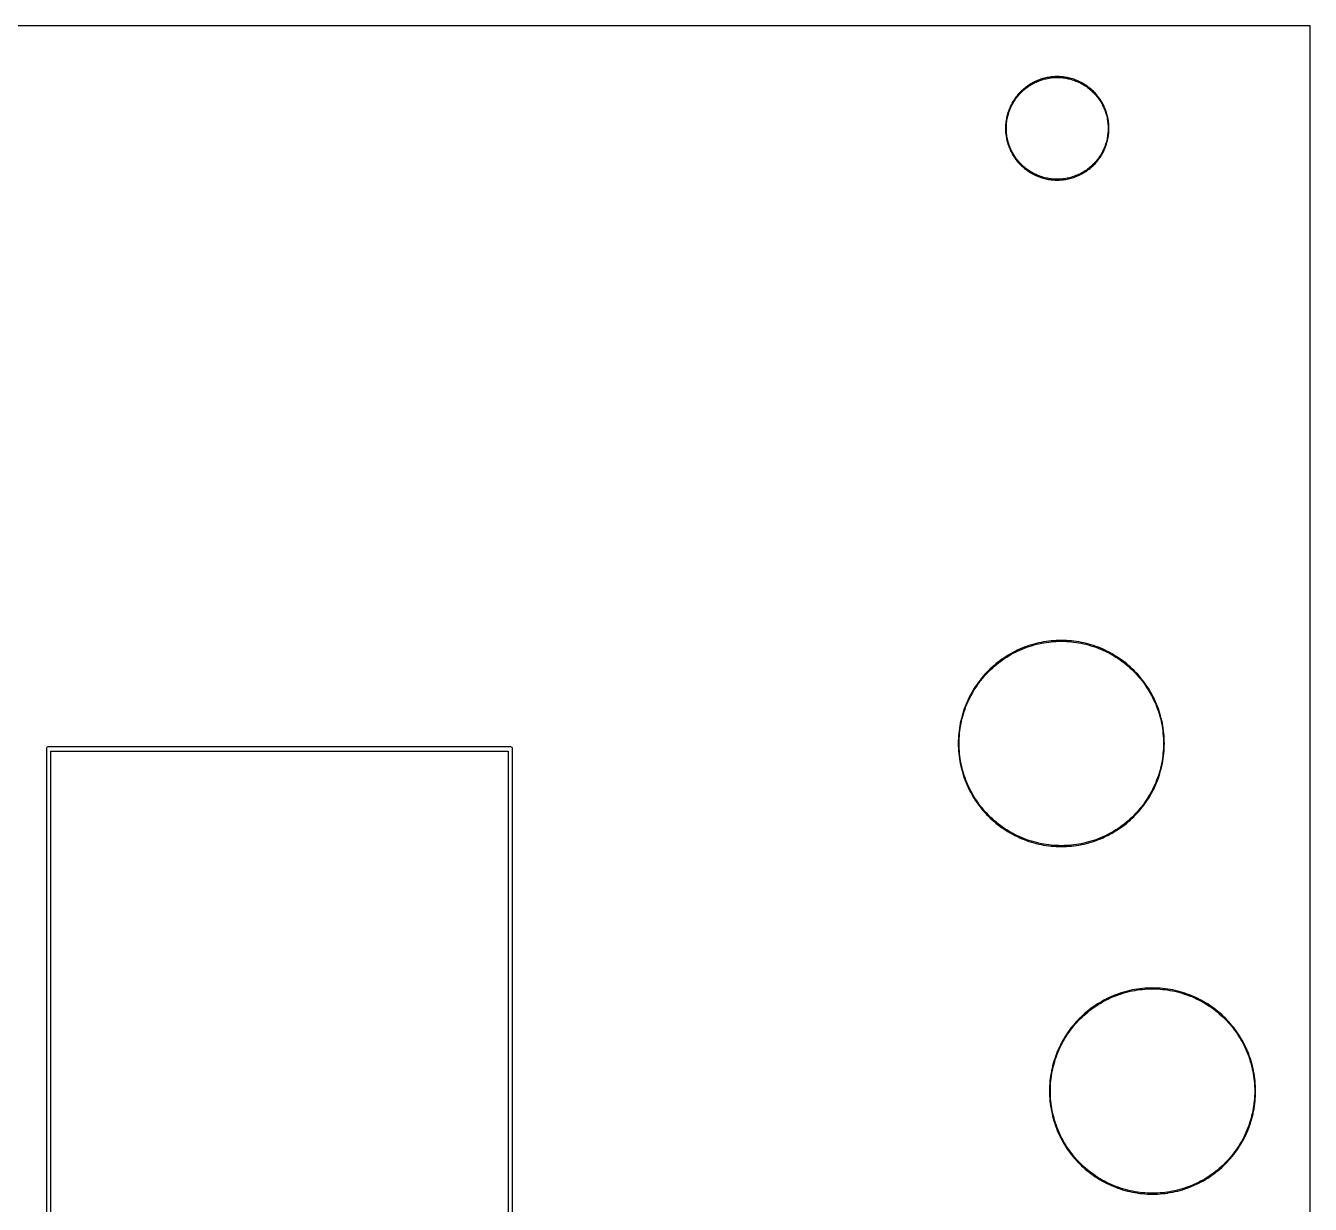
# Model space of a CAD drawing. Extents: x 2 to 62, y 0 to 129.
# Drawn here: x 24.65 to 62.21, y 94.37 to 128.82 of the extents above; entities that cross this region are included whole.
import ezdxf

# ---------------------------------------------------------------- set-up
doc = ezdxf.new("R2010")
doc.units = 0

msp = doc.modelspace()

# ---------------------------------------------------------------- linework, layer by layer
at = {"color": 5, "true_color": 0x0000ff}
msp.add_polyline3d([(62.20739, 0.3175, 0), (62.20739, 128.81762, 0), (1.5875, 128.81762, 0), (1.5875, 0.3175, 0), (62.20739, 0.3175, 0)], close=True, dxfattribs=at)
at = {"color": 34, "true_color": 0x008000}
for points in [[(1.5875, 0.3175, 0), (62.20739, 0.3175, 0), (62.20739, 128.81762, 0), (1.5875, 128.81762, 0), (1.5875, 0.3175, 0)], [(54.78805, 127.3302, 0), (54.74919, 127.32918, 0), (54.71033, 127.32715, 0), (54.67146, 127.3241, 0), (54.63286, 127.32004, 0), (54.59399, 127.31495, 0), (54.59007, 127.31433, 0), (54.55171, 127.30824, 0), (54.51336, 127.30113, 0), (54.47526, 127.29325, 0), (54.43741, 127.28411, 0), (54.39982, 127.2742, 0), (54.36248, 127.26328, 0), (54.3254, 127.25134, 0), (54.28857, 127.23839, 0), (54.25225, 127.22442, 0), (54.21618, 127.20969, 0), (54.18062, 127.19394, 0), (54.14531, 127.17743, 0), (54.11052, 127.1599, 0), (54.10698, 127.1581, 0), (54.07269, 127.13956, 0), (54.0389, 127.12025, 0), (54.00563, 127.09993, 0), (53.97286, 127.0791, 0), (53.94061, 127.05701, 0), (53.90886, 127.0344, 0), (53.87787, 127.01078, 0), (53.84764, 126.98639, 0), (53.81767, 126.96125, 0), (53.78871, 126.93559, 0), (53.76027, 126.90892, 0), (53.73258, 126.88149, 0), (53.72977, 126.87868, 0), (53.70285, 126.85049, 0), (53.67643, 126.82179, 0), (53.65103, 126.79232, 0), (53.62614, 126.76235, 0), (53.60226, 126.73162, 0), (53.57915, 126.70037, 0), (53.5568, 126.66837, 0), (53.53546, 126.63586, 0), (53.51463, 126.60284, 0), (53.49507, 126.56931, 0), (53.47602, 126.53527, 0), (53.45799, 126.50073, 0), (53.45619, 126.49719, 0), (53.43917, 126.46214, 0), (53.42291, 126.42658, 0), (53.40767, 126.39076, 0), (53.39345, 126.3547, 0), (53.37999, 126.31812, 0), (53.36754, 126.28104, 0), (53.35611, 126.24395, 0), (53.3457, 126.20636, 0), (53.3363, 126.16877, 0), (53.32766, 126.13067, 0), (53.32004, 126.09231, 0), (53.31369, 126.05396, 0), (53.31307, 126.05004, 0), (53.30748, 126.01168, 0), (53.30291, 125.97282, 0), (53.29935, 125.93421, 0), (53.29682, 125.89535, 0), (53.29529, 125.85623, 0), (53.29478, 125.81737, 0), (53.29529, 125.77851, 0), (53.29682, 125.73939, 0), (53.29935, 125.70053, 0), (53.30291, 125.66192, 0), (53.30748, 125.62306, 0), (53.31307, 125.58471, 0), (53.31369, 125.58078, 0), (53.32004, 125.54243, 0), (53.32766, 125.50407, 0), (53.3363, 125.46597, 0), (53.3457, 125.42838, 0), (53.35611, 125.39079, 0), (53.36754, 125.35371, 0), (53.37999, 125.31662, 0), (53.39345, 125.28005, 0), (53.40767, 125.24398, 0), (53.42291, 125.20816, 0), (53.43917, 125.1726, 0), (53.45619, 125.13755, 0), (53.45799, 125.13401, 0), (53.47602, 125.09947, 0), (53.49507, 125.06543, 0), (53.51463, 125.0319, 0), (53.53546, 124.99888, 0), (53.5568, 124.96637, 0), (53.57915, 124.93437, 0), (53.60226, 124.90313, 0), (53.62614, 124.87239, 0), (53.65103, 124.84242, 0), (53.67643, 124.81296, 0), (53.70285, 124.78425, 0), (53.72977, 124.75606, 0), (53.73258, 124.75325, 0), (53.76027, 124.72582, 0), (53.78871, 124.69915, 0), (53.81767, 124.67349, 0), (53.84764, 124.64835, 0), (53.87787, 124.62396, 0), (53.90886, 124.60034, 0), (53.94061, 124.57774, 0), (53.97286, 124.55564, 0), (54.00563, 124.53481, 0), (54.0389, 124.51449, 0), (54.07269, 124.49519, 0), (54.10698, 124.47664, 0), (54.11052, 124.47484, 0), (54.14531, 124.45731, 0), (54.18062, 124.4408, 0), (54.21618, 124.42506, 0), (54.25225, 124.41032, 0), (54.28857, 124.39635, 0), (54.3254, 124.3834, 0), (54.36248, 124.37146, 0), (54.39982, 124.36054, 0), (54.43741, 124.35063, 0), (54.47526, 124.34149, 0), (54.51336, 124.33362, 0), (54.55171, 124.3265, 0), (54.59007, 124.32041, 0), (54.59399, 124.31979, 0), (54.63286, 124.31471, 0), (54.67146, 124.31064, 0), (54.71033, 124.3076, 0), (54.74919, 124.30556, 0), (54.78805, 124.30455, 0), (54.82716, 124.30455, 0), (54.86603, 124.30556, 0), (54.90489, 124.3076, 0), (54.94375, 124.31064, 0), (54.98236, 124.31471, 0), (55.02122, 124.31979, 0), (55.02515, 124.32041, 0), (55.0635, 124.3265, 0), (55.10185, 124.33362, 0), (55.13995, 124.34149, 0), (55.1778, 124.35063, 0), (55.21539, 124.36054, 0), (55.25273, 124.37146, 0), (55.28981, 124.3834, 0), (55.32664, 124.39635, 0), (55.36297, 124.41032, 0), (55.39903, 124.42506, 0), (55.43459, 124.4408, 0), (55.4699, 124.45731, 0), (55.5047, 124.47484, 0), (55.50824, 124.47664, 0), (55.54253, 124.49519, 0), (55.57631, 124.51449, 0), (55.60958, 124.53481, 0), (55.64235, 124.55564, 0), (55.67461, 124.57774, 0), (55.70636, 124.60034, 0), (55.73735, 124.62396, 0), (55.76757, 124.64835, 0), (55.79754, 124.67349, 0), (55.8265, 124.69915, 0), (55.85495, 124.72582, 0), (55.88263, 124.75325, 0), (55.88544, 124.75606, 0), (55.91237, 124.78425, 0), (55.93878, 124.81296, 0), (55.96418, 124.84242, 0), (55.98908, 124.87239, 0), (56.01295, 124.90313, 0), (56.03607, 124.93437, 0), (56.05842, 124.96637, 0), (56.07975, 124.99888, 0), (56.10058, 125.0319, 0), (56.12014, 125.06543, 0), (56.13919, 125.09947, 0), (56.15722, 125.13401, 0), (56.15903, 125.13755, 0), (56.17605, 125.1726, 0), (56.1923, 125.20816, 0), (56.20754, 125.24398, 0), (56.22177, 125.28005, 0), (56.23523, 125.31662, 0), (56.24767, 125.35371, 0), (56.2591, 125.39079, 0), (56.26952, 125.42838, 0), (56.27892, 125.46597, 0), (56.28755, 125.50407, 0), (56.29517, 125.54243, 0), (56.30152, 125.58078, 0), (56.30214, 125.58471, 0), (56.30773, 125.62306, 0), (56.3123, 125.66192, 0), (56.31586, 125.70053, 0), (56.3184, 125.73939, 0), (56.31992, 125.77851, 0), (56.32043, 125.81737, 0), (56.31992, 125.85623, 0), (56.3184, 125.89535, 0), (56.31586, 125.93421, 0), (56.3123, 125.97282, 0), (56.30773, 126.01168, 0), (56.30214, 126.05004, 0), (56.30152, 126.05396, 0), (56.29517, 126.09231, 0), (56.28755, 126.13067, 0), (56.27892, 126.16877, 0), (56.26952, 126.20636, 0), (56.2591, 126.24395, 0), (56.24767, 126.28104, 0), (56.23523, 126.31812, 0), (56.22177, 126.3547, 0), (56.20754, 126.39076, 0), (56.1923, 126.42658, 0), (56.17605, 126.46214, 0), (56.15903, 126.49719, 0), (56.15722, 126.50073, 0), (56.13919, 126.53527, 0), (56.12014, 126.56931, 0), (56.10058, 126.60284, 0), (56.07975, 126.63586, 0), (56.05842, 126.66837, 0), (56.03607, 126.70037, 0), (56.01295, 126.73162, 0), (55.98908, 126.76235, 0), (55.96418, 126.79232, 0), (55.93878, 126.82179, 0), (55.91237, 126.85049, 0), (55.88544, 126.87868, 0), (55.88263, 126.88149, 0), (55.85495, 126.90892, 0), (55.8265, 126.93559, 0), (55.79754, 126.96125, 0), (55.76757, 126.98639, 0), (55.73735, 127.01078, 0), (55.70636, 127.0344, 0), (55.67461, 127.05701, 0), (55.64235, 127.0791, 0), (55.60958, 127.09993, 0), (55.57631, 127.12025, 0), (55.54253, 127.13956, 0), (55.50824, 127.1581, 0), (55.5047, 127.1599, 0), (55.4699, 127.17743, 0), (55.43459, 127.19394, 0), (55.39903, 127.20969, 0), (55.36297, 127.22442, 0), (55.32664, 127.23839, 0), (55.28981, 127.25134, 0), (55.25273, 127.26328, 0), (55.21539, 127.2742, 0), (55.1778, 127.28411, 0), (55.13995, 127.29325, 0), (55.10185, 127.30113, 0), (55.0635, 127.30824, 0), (55.02515, 127.31433, 0), (55.02122, 127.31495, 0), (54.98236, 127.32004, 0), (54.94375, 127.3241, 0), (54.90489, 127.32715, 0), (54.86603, 127.32918, 0), (54.82716, 127.3302, 0), (54.78805, 127.3302, 0)], [(54.90489, 124.33299, 0), (54.86603, 124.33096, 0), (54.82716, 124.32995, 0), (54.78805, 124.32995, 0), (54.74919, 124.33096, 0), (54.71033, 124.33299, 0), (54.67146, 124.33604, 0), (54.63286, 124.34011, 0), (54.59413, 124.34517, 0), (54.55956, 124.35066, 0), (54.52121, 124.35777, 0), (54.48311, 124.36565, 0), (54.44526, 124.37479, 0), (54.40767, 124.3847, 0), (54.37033, 124.39562, 0), (54.33325, 124.40756, 0), (54.29642, 124.42051, 0), (54.2601, 124.43448, 0), (54.22403, 124.44921, 0), (54.18847, 124.46496, 0), (54.15316, 124.48147, 0), (54.1212, 124.49757, 0), (54.08762, 124.51574, 0), (54.05383, 124.53504, 0), (54.02056, 124.55536, 0), (53.98779, 124.57619, 0), (53.95554, 124.59829, 0), (53.92379, 124.62089, 0), (53.8928, 124.64451, 0), (53.86257, 124.6689, 0), (53.8326, 124.69404, 0), (53.80364, 124.7197, 0), (53.7752, 124.74637, 0), (53.74985, 124.77148, 0), (53.7234, 124.79918, 0), (53.69698, 124.82789, 0), (53.67158, 124.85735, 0), (53.64669, 124.88732, 0), (53.62281, 124.91806, 0), (53.5997, 124.9493, 0), (53.57735, 124.9813, 0), (53.55601, 125.01381, 0), (53.53518, 125.04683, 0), (53.51562, 125.08036, 0), (53.49657, 125.1144, 0), (53.47971, 125.14671, 0), (53.46333, 125.18045, 0), (53.44707, 125.21601, 0), (53.43183, 125.25183, 0), (53.41761, 125.2879, 0), (53.40414, 125.32447, 0), (53.3917, 125.36156, 0), (53.38027, 125.39864, 0), (53.36985, 125.43623, 0), (53.36046, 125.47382, 0), (53.35182, 125.51192, 0), (53.3442, 125.55028, 0), (53.33826, 125.58618, 0), (53.33288, 125.62306, 0), (53.32831, 125.66192, 0), (53.32476, 125.70053, 0), (53.32222, 125.73939, 0), (53.32069, 125.77851, 0), (53.32018, 125.81737, 0), (53.32069, 125.85623, 0), (53.32222, 125.89535, 0), (53.32476, 125.93421, 0), (53.32831, 125.97282, 0), (53.33288, 126.01168, 0), (53.33824, 126.04849, 0), (53.3442, 126.08446, 0), (53.35182, 126.12282, 0), (53.36046, 126.16092, 0), (53.36985, 126.19851, 0), (53.38027, 126.2361, 0), (53.3917, 126.27319, 0), (53.40414, 126.31027, 0), (53.41761, 126.34685, 0), (53.43183, 126.38291, 0), (53.44707, 126.41873, 0), (53.46333, 126.45429, 0), (53.47971, 126.48803, 0), (53.49657, 126.52034, 0), (53.51562, 126.55438, 0), (53.53518, 126.58791, 0), (53.55601, 126.62093, 0), (53.57735, 126.65344, 0), (53.5997, 126.68544, 0), (53.62281, 126.71669, 0), (53.64669, 126.74742, 0), (53.67158, 126.77739, 0), (53.69698, 126.80686, 0), (53.7234, 126.83556, 0), (53.74985, 126.86326, 0), (53.7752, 126.88837, 0), (53.80364, 126.91504, 0), (53.8326, 126.9407, 0), (53.86257, 126.96584, 0), (53.8928, 126.99023, 0), (53.92379, 127.01385, 0), (53.95554, 127.03646, 0), (53.98779, 127.05855, 0), (54.02056, 127.07938, 0), (54.05383, 127.0997, 0), (54.08762, 127.11901, 0), (54.1212, 127.13716, 0), (54.15316, 127.15327, 0), (54.18847, 127.16978, 0), (54.22403, 127.18553, 0), (54.2601, 127.20026, 0), (54.29642, 127.21423, 0), (54.33325, 127.22718, 0), (54.37033, 127.23912, 0), (54.40767, 127.25004, 0), (54.44526, 127.25995, 0), (54.48311, 127.26909, 0), (54.52121, 127.27697, 0), (54.55956, 127.28408, 0), (54.59416, 127.28958, 0), (54.63286, 127.29464, 0), (54.67146, 127.2987, 0), (54.71033, 127.30175, 0), (54.74919, 127.30378, 0), (54.78805, 127.3048, 0), (54.82716, 127.3048, 0), (54.86603, 127.30378, 0), (54.90489, 127.30175, 0), (54.94375, 127.2987, 0), (54.98236, 127.29464, 0), (55.0211, 127.28958, 0), (55.05565, 127.28408, 0), (55.094, 127.27697, 0), (55.1321, 127.26909, 0), (55.16995, 127.25995, 0), (55.20754, 127.25004, 0), (55.24488, 127.23912, 0), (55.28196, 127.22718, 0), (55.31879, 127.21423, 0), (55.35512, 127.20026, 0), (55.39118, 127.18553, 0), (55.42674, 127.16978, 0), (55.46205, 127.15327, 0), (55.49403, 127.13716, 0), (55.5276, 127.11901, 0), (55.56138, 127.0997, 0), (55.59465, 127.07938, 0), (55.62742, 127.05855, 0), (55.65968, 127.03646, 0), (55.69143, 127.01385, 0), (55.72242, 126.99023, 0), (55.75264, 126.96584, 0), (55.78261, 126.9407, 0), (55.81157, 126.91504, 0), (55.84002, 126.88837, 0), (55.86534, 126.86327, 0), (55.89182, 126.83556, 0), (55.91823, 126.80686, 0), (55.94363, 126.77739, 0), (55.96853, 126.74742, 0), (55.9924, 126.71669, 0), (56.01552, 126.68544, 0), (56.03787, 126.65344, 0), (56.0592, 126.62093, 0), (56.08003, 126.58791, 0), (56.09959, 126.55438, 0), (56.11864, 126.52034, 0), (56.13551, 126.48802, 0), (56.15189, 126.45429, 0), (56.16814, 126.41873, 0), (56.18338, 126.38291, 0), (56.19761, 126.34685, 0), (56.21107, 126.31027, 0), (56.22352, 126.27319, 0), (56.23495, 126.2361, 0), (56.24536, 126.19851, 0), (56.25476, 126.16092, 0), (56.26339, 126.12282, 0), (56.27101, 126.08446, 0), (56.27697, 126.04849, 0), (56.28233, 126.01168, 0), (56.2869, 125.97282, 0), (56.29046, 125.93421, 0), (56.293, 125.89535, 0), (56.29452, 125.85623, 0), (56.29503, 125.81737, 0), (56.29452, 125.77851, 0), (56.293, 125.73939, 0), (56.29046, 125.70053, 0), (56.2869, 125.66192, 0), (56.28233, 125.62306, 0), (56.27695, 125.58618, 0), (56.27101, 125.55028, 0), (56.26339, 125.51192, 0), (56.25476, 125.47382, 0), (56.24536, 125.43623, 0), (56.23495, 125.39864, 0), (56.22352, 125.36156, 0), (56.21107, 125.32447, 0), (56.19761, 125.2879, 0), (56.18338, 125.25183, 0), (56.16814, 125.21601, 0), (56.15189, 125.18045, 0), (56.13551, 125.14672, 0), (56.11864, 125.1144, 0), (56.09959, 125.08036, 0), (56.08003, 125.04683, 0), (56.0592, 125.01381, 0), (56.03787, 124.9813, 0), (56.01552, 124.9493, 0), (55.9924, 124.91806, 0), (55.96853, 124.88732, 0), (55.94363, 124.85735, 0), (55.91823, 124.82789, 0), (55.89182, 124.79918, 0), (55.86534, 124.77147, 0), (55.84002, 124.74637, 0), (55.81157, 124.7197, 0), (55.78261, 124.69404, 0), (55.75264, 124.6689, 0), (55.72242, 124.64451, 0), (55.69143, 124.62089, 0), (55.65968, 124.59829, 0), (55.62742, 124.57619, 0), (55.59465, 124.55536, 0), (55.56138, 124.53504, 0), (55.5276, 124.51574, 0), (55.49403, 124.49758, 0), (55.46205, 124.48147, 0), (55.42674, 124.46496, 0), (55.39118, 124.44921, 0), (55.35512, 124.43448, 0), (55.31879, 124.42051, 0), (55.28196, 124.40756, 0), (55.24488, 124.39562, 0), (55.20754, 124.3847, 0), (55.16995, 124.37479, 0), (55.1321, 124.36565, 0), (55.094, 124.35777, 0), (55.05565, 124.35066, 0), (55.02113, 124.34518, 0), (54.98236, 124.34011, 0), (54.94375, 124.33604, 0), (54.90489, 124.33299, 0)], [(54.85384, 110.84915, 0), (54.78017, 110.84661, 0), (54.70677, 110.84204, 0), (54.63336, 110.83569, 0), (54.56021, 110.82756, 0), (54.48731, 110.81765, 0), (54.48339, 110.81703, 0), (54.41074, 110.80535, 0), (54.33835, 110.79189, 0), (54.26622, 110.77665, 0), (54.19459, 110.75963, 0), (54.12347, 110.74083, 0), (54.0526, 110.72026, 0), (53.9825, 110.69816, 0), (53.9129, 110.67429, 0), (53.84382, 110.64863, 0), (53.77549, 110.6212, 0), (53.70793, 110.59224, 0), (53.64087, 110.56151, 0), (53.57483, 110.52925, 0), (53.57129, 110.52745, 0), (53.50576, 110.49341, 0), (53.44124, 110.45811, 0), (53.37774, 110.42102, 0), (53.315, 110.38241, 0), (53.25328, 110.34203, 0), (53.19258, 110.30037, 0), (53.13289, 110.25745, 0), (53.07421, 110.21274, 0), (53.01681, 110.16677, 0), (52.96042, 110.11927, 0), (52.9053, 110.0705, 0), (52.85145, 110.02046, 0), (52.79862, 109.96916, 0), (52.79581, 109.96635, 0), (52.7445, 109.91351, 0), (52.69447, 109.85967, 0), (52.6457, 109.80455, 0), (52.5982, 109.74816, 0), (52.55223, 109.69076, 0), (52.50752, 109.63208, 0), (52.4646, 109.57239, 0), (52.42294, 109.51169, 0), (52.38255, 109.44996, 0), (52.34395, 109.38723, 0), (52.30686, 109.32373, 0), (52.27156, 109.25921, 0), (52.23752, 109.19368, 0), (52.23572, 109.19014, 0), (52.20346, 109.1241, 0), (52.17272, 109.05704, 0), (52.14377, 108.98948, 0), (52.11634, 108.92115, 0), (52.09068, 108.85206, 0), (52.06681, 108.78247, 0), (52.04471, 108.71236, 0), (52.02413, 108.6415, 0), (52.00534, 108.57038, 0), (51.98832, 108.49875, 0), (51.97308, 108.42661, 0), (51.95962, 108.35422, 0), (51.94793, 108.28158, 0), (51.94731, 108.27766, 0), (51.93741, 108.20476, 0), (51.92928, 108.13161, 0), (51.92293, 108.0582, 0), (51.91836, 107.98479, 0), (51.91582, 107.91113, 0), (51.9148, 107.83747, 0), (51.91582, 107.76381, 0), (51.91836, 107.69015, 0), (51.92293, 107.61675, 0), (51.92928, 107.54334, 0), (51.93741, 107.47019, 0), (51.94731, 107.39729, 0), (51.94793, 107.39337, 0), (51.95962, 107.32072, 0), (51.97308, 107.24833, 0), (51.98832, 107.1762, 0), (52.00534, 107.10457, 0), (52.02413, 107.03345, 0), (52.04471, 106.96258, 0), (52.06681, 106.89248, 0), (52.09068, 106.82288, 0), (52.11634, 106.75379, 0), (52.14377, 106.68547, 0), (52.17272, 106.6179, 0), (52.20346, 106.55085, 0), (52.23572, 106.48481, 0), (52.23752, 106.48127, 0), (52.27156, 106.41574, 0), (52.30686, 106.35122, 0), (52.34395, 106.28772, 0), (52.38255, 106.22498, 0), (52.42294, 106.16326, 0), (52.4646, 106.10255, 0), (52.50752, 106.04286, 0), (52.55223, 105.98419, 0), (52.5982, 105.92679, 0), (52.6457, 105.8704, 0), (52.69447, 105.81528, 0), (52.7445, 105.76143, 0), (52.79581, 105.7086, 0), (52.79862, 105.70579, 0), (52.85145, 105.65448, 0), (52.9053, 105.60444, 0), (52.96042, 105.55568, 0), (53.01681, 105.50818, 0), (53.07421, 105.4622, 0), (53.13289, 105.4175, 0), (53.19258, 105.37457, 0), (53.25328, 105.33292, 0), (53.315, 105.29253, 0), (53.37774, 105.25392, 0), (53.44124, 105.21684, 0), (53.50576, 105.18153, 0), (53.57129, 105.1475, 0), (53.57483, 105.14569, 0), (53.64087, 105.11344, 0), (53.70793, 105.0827, 0), (53.77549, 105.05375, 0), (53.84382, 105.02631, 0), (53.9129, 105.00066, 0), (53.9825, 104.97678, 0), (54.0526, 104.95469, 0), (54.12347, 104.93411, 0), (54.19459, 104.91532, 0), (54.26622, 104.8983, 0), (54.33835, 104.88306, 0), (54.41074, 104.8696, 0), (54.48339, 104.85791, 0), (54.48731, 104.85729, 0), (54.56021, 104.84739, 0), (54.63336, 104.83926, 0), (54.70677, 104.83291, 0), (54.78017, 104.82834, 0), (54.85384, 104.8258, 0), (54.9275, 104.82478, 0), (55.00116, 104.8258, 0), (55.07482, 104.82834, 0), (55.14822, 104.83291, 0), (55.22163, 104.83926, 0), (55.29478, 104.84739, 0), (55.36768, 104.85729, 0), (55.3716, 104.85791, 0), (55.44425, 104.8696, 0), (55.51664, 104.88306, 0), (55.58877, 104.8983, 0), (55.6604, 104.91532, 0), (55.73152, 104.93411, 0), (55.80239, 104.95469, 0), (55.87249, 104.97678, 0), (55.94209, 105.00066, 0), (56.01117, 105.02631, 0), (56.0795, 105.05375, 0), (56.14706, 105.0827, 0), (56.21412, 105.11344, 0), (56.28016, 105.14569, 0), (56.2837, 105.1475, 0), (56.34923, 105.18153, 0), (56.41375, 105.21684, 0), (56.47725, 105.25392, 0), (56.53999, 105.29253, 0), (56.60171, 105.33292, 0), (56.66241, 105.37457, 0), (56.7221, 105.4175, 0), (56.78078, 105.4622, 0), (56.83818, 105.50818, 0), (56.89457, 105.55568, 0), (56.94969, 105.60444, 0), (57.00354, 105.65448, 0), (57.05637, 105.70579, 0), (57.05918, 105.7086, 0), (57.11049, 105.76143, 0), (57.16052, 105.81528, 0), (57.20929, 105.8704, 0), (57.25679, 105.92679, 0), (57.30276, 105.98419, 0), (57.34747, 106.04286, 0), (57.39039, 106.10255, 0), (57.43205, 106.16326, 0), (57.47244, 106.22498, 0), (57.51104, 106.28772, 0), (57.54813, 106.35122, 0), (57.58343, 106.41574, 0), (57.61747, 106.48127, 0), (57.61927, 106.48481, 0), (57.65153, 106.55085, 0), (57.68227, 106.6179, 0), (57.71122, 106.68547, 0), (57.73865, 106.75379, 0), (57.76431, 106.82288, 0), (57.78818, 106.89248, 0), (57.81028, 106.96258, 0), (57.83086, 107.03345, 0), (57.84965, 107.10457, 0), (57.86667, 107.1762, 0), (57.88191, 107.24833, 0), (57.89537, 107.32072, 0), (57.90706, 107.39337, 0), (57.90768, 107.39729, 0), (57.91758, 107.47019, 0), (57.92571, 107.54334, 0), (57.93206, 107.61675, 0), (57.93663, 107.69015, 0), (57.93917, 107.76381, 0), (57.94019, 107.83747, 0), (57.93917, 107.91113, 0), (57.93663, 107.98479, 0), (57.93206, 108.0582, 0), (57.92571, 108.13161, 0), (57.91758, 108.20476, 0), (57.90768, 108.27766, 0), (57.90706, 108.28158, 0), (57.89537, 108.35422, 0), (57.88191, 108.42661, 0), (57.86667, 108.49875, 0), (57.84965, 108.57038, 0), (57.83086, 108.6415, 0), (57.81028, 108.71236, 0), (57.78818, 108.78247, 0), (57.76431, 108.85206, 0), (57.73865, 108.92115, 0), (57.71122, 108.98948, 0), (57.68227, 109.05704, 0), (57.65153, 109.1241, 0), (57.61927, 109.19014, 0), (57.61747, 109.19368, 0), (57.58343, 109.25921, 0), (57.54813, 109.32373, 0), (57.51104, 109.38723, 0), (57.47244, 109.44996, 0), (57.43205, 109.51169, 0), (57.39039, 109.57239, 0), (57.34747, 109.63208, 0), (57.30276, 109.69076, 0), (57.25679, 109.74816, 0), (57.20929, 109.80455, 0), (57.16052, 109.85967, 0), (57.11049, 109.91351, 0), (57.05918, 109.96635, 0), (57.05637, 109.96916, 0), (57.00354, 110.02046, 0), (56.94969, 110.0705, 0), (56.89457, 110.11927, 0), (56.83818, 110.16677, 0), (56.78078, 110.21274, 0), (56.7221, 110.25745, 0), (56.66241, 110.30037, 0), (56.60171, 110.34203, 0), (56.53999, 110.38241, 0), (56.47725, 110.42102, 0), (56.41375, 110.45811, 0), (56.34923, 110.49341, 0), (56.2837, 110.52745, 0), (56.28016, 110.52925, 0), (56.21412, 110.56151, 0), (56.14706, 110.59224, 0), (56.0795, 110.6212, 0), (56.01117, 110.64863, 0), (55.94209, 110.67429, 0), (55.87249, 110.69816, 0), (55.80239, 110.72026, 0), (55.73152, 110.74083, 0), (55.6604, 110.75963, 0), (55.58877, 110.77665, 0), (55.51664, 110.79189, 0), (55.44425, 110.80535, 0), (55.3716, 110.81703, 0), (55.36768, 110.81765, 0), (55.29478, 110.82756, 0), (55.22163, 110.83569, 0), (55.14822, 110.84204, 0), (55.07482, 110.84661, 0), (55.00116, 110.84915, 0), (54.9275, 110.85017, 0), (54.85384, 110.84915, 0)], [(55.07482, 104.85373, 0), (55.00116, 104.8512, 0), (54.9275, 104.85018, 0), (54.85384, 104.8512, 0), (54.78017, 104.85373, 0), (54.70677, 104.85831, 0), (54.63336, 104.86466, 0), (54.56021, 104.87279, 0), (54.48778, 104.88263, 0), (54.41859, 104.89375, 0), (54.3462, 104.90722, 0), (54.27407, 104.92246, 0), (54.20244, 104.93947, 0), (54.13132, 104.95827, 0), (54.06045, 104.97884, 0), (53.99035, 105.00094, 0), (53.92075, 105.02482, 0), (53.85167, 105.05047, 0), (53.78334, 105.0779, 0), (53.71578, 105.10686, 0), (53.64872, 105.13759, 0), (53.58392, 105.16924, 0), (53.52069, 105.20208, 0), (53.45617, 105.23739, 0), (53.39267, 105.27447, 0), (53.32993, 105.31308, 0), (53.26821, 105.35347, 0), (53.20751, 105.39512, 0), (53.14782, 105.43805, 0), (53.08914, 105.48275, 0), (53.03174, 105.52873, 0), (52.97535, 105.57623, 0), (52.92023, 105.62499, 0), (52.86638, 105.67503, 0), (52.81498, 105.72496, 0), (52.76505, 105.77636, 0), (52.71502, 105.83021, 0), (52.66625, 105.88533, 0), (52.61875, 105.94172, 0), (52.57278, 105.99912, 0), (52.52807, 106.05779, 0), (52.48515, 106.11748, 0), (52.44349, 106.17819, 0), (52.4031, 106.23991, 0), (52.3645, 106.30265, 0), (52.32741, 106.36615, 0), (52.29211, 106.43067, 0), (52.25926, 106.49391, 0), (52.22762, 106.5587, 0), (52.19688, 106.62575, 0), (52.16793, 106.69332, 0), (52.14049, 106.76164, 0), (52.11484, 106.83073, 0), (52.09096, 106.90033, 0), (52.06887, 106.97043, 0), (52.04829, 107.0413, 0), (52.0295, 107.11242, 0), (52.01248, 107.18405, 0), (51.99724, 107.25618, 0), (51.98378, 107.32857, 0), (51.97264, 107.39778, 0), (51.96281, 107.47019, 0), (51.95468, 107.54334, 0), (51.94833, 107.61675, 0), (51.94376, 107.69015, 0), (51.94122, 107.76381, 0), (51.9402, 107.83747, 0), (51.94122, 107.91113, 0), (51.94376, 107.98479, 0), (51.94833, 108.0582, 0), (51.95468, 108.13161, 0), (51.96279, 108.20462, 0), (51.96281, 108.20476, 0), (51.97264, 108.27716, 0), (51.98378, 108.34637, 0), (51.99724, 108.41876, 0), (52.01248, 108.4909, 0), (52.0295, 108.56253, 0), (52.04829, 108.63365, 0), (52.06887, 108.70451, 0), (52.09096, 108.77462, 0), (52.11484, 108.84421, 0), (52.14049, 108.9133, 0), (52.16793, 108.98163, 0), (52.19688, 109.04919, 0), (52.22762, 109.11625, 0), (52.25926, 109.18104, 0), (52.29211, 109.24428, 0), (52.32741, 109.3088, 0), (52.3645, 109.3723, 0), (52.4031, 109.43503, 0), (52.44349, 109.49676, 0), (52.48515, 109.55746, 0), (52.52807, 109.61715, 0), (52.57278, 109.67583, 0), (52.61875, 109.73323, 0), (52.66625, 109.78962, 0), (52.71502, 109.84474, 0), (52.76505, 109.89858, 0), (52.81498, 109.94999, 0), (52.86638, 109.99991, 0), (52.92023, 110.04995, 0), (52.97535, 110.09872, 0), (53.03174, 110.14622, 0), (53.08914, 110.19219, 0), (53.14782, 110.2369, 0), (53.20751, 110.27982, 0), (53.26821, 110.32148, 0), (53.32993, 110.36186, 0), (53.39267, 110.40047, 0), (53.45617, 110.43756, 0), (53.52069, 110.47286, 0), (53.58361, 110.50555, 0), (53.64872, 110.53735, 0), (53.71578, 110.56809, 0), (53.78334, 110.59704, 0), (53.85167, 110.62447, 0), (53.92075, 110.65013, 0), (53.99035, 110.674, 0), (54.06045, 110.6961, 0), (54.13132, 110.71668, 0), (54.20244, 110.73547, 0), (54.27407, 110.75249, 0), (54.3462, 110.76773, 0), (54.41859, 110.78119, 0), (54.4878, 110.79233, 0), (54.56021, 110.80216, 0), (54.63336, 110.81029, 0), (54.70677, 110.81664, 0), (54.78017, 110.82121, 0), (54.85384, 110.82375, 0), (54.9275, 110.82477, 0), (55.00116, 110.82375, 0), (55.07482, 110.82121, 0), (55.14822, 110.81664, 0), (55.22163, 110.81029, 0), (55.29478, 110.80216, 0), (55.36719, 110.79233, 0), (55.4364, 110.78119, 0), (55.50879, 110.76773, 0), (55.58092, 110.75249, 0), (55.65255, 110.73547, 0), (55.72367, 110.71668, 0), (55.79454, 110.6961, 0), (55.86464, 110.674, 0), (55.93424, 110.65013, 0), (56.00332, 110.62447, 0), (56.07165, 110.59704, 0), (56.13921, 110.56809, 0), (56.20627, 110.53735, 0), (56.27138, 110.50555, 0), (56.3343, 110.47286, 0), (56.39882, 110.43756, 0), (56.46232, 110.40047, 0), (56.52506, 110.36186, 0), (56.58678, 110.32148, 0), (56.64748, 110.27982, 0), (56.70717, 110.2369, 0), (56.76585, 110.19219, 0), (56.82325, 110.14622, 0), (56.87964, 110.09872, 0), (56.93476, 110.04995, 0), (56.98861, 109.99991, 0), (57.04001, 109.94999, 0), (57.08994, 109.89858, 0), (57.13997, 109.84474, 0), (57.18874, 109.78962, 0), (57.23624, 109.73323, 0), (57.28221, 109.67583, 0), (57.32692, 109.61715, 0), (57.36984, 109.55746, 0), (57.4115, 109.49676, 0), (57.45189, 109.43503, 0), (57.49049, 109.3723, 0), (57.52758, 109.3088, 0), (57.56288, 109.24428, 0), (57.59573, 109.18104, 0), (57.62737, 109.11625, 0), (57.65811, 109.04919, 0), (57.68706, 108.98163, 0), (57.7145, 108.9133, 0), (57.74015, 108.84421, 0), (57.76403, 108.77462, 0), (57.78612, 108.70451, 0), (57.8067, 108.63365, 0), (57.82549, 108.56253, 0), (57.84251, 108.4909, 0), (57.85775, 108.41876, 0), (57.87121, 108.34637, 0), (57.88235, 108.27716, 0), (57.89218, 108.20476, 0), (57.8922, 108.20462, 0), (57.90031, 108.13161, 0), (57.90666, 108.0582, 0), (57.91123, 107.98479, 0), (57.91377, 107.91113, 0), (57.91479, 107.83747, 0), (57.91377, 107.76381, 0), (57.91123, 107.69015, 0), (57.90666, 107.61675, 0), (57.90031, 107.54334, 0), (57.89218, 107.47019, 0), (57.88235, 107.39778, 0), (57.87121, 107.32857, 0), (57.85775, 107.25618, 0), (57.84251, 107.18405, 0), (57.82549, 107.11242, 0), (57.8067, 107.0413, 0), (57.78612, 106.97043, 0), (57.76403, 106.90033, 0), (57.74015, 106.83073, 0), (57.7145, 106.76164, 0), (57.68706, 106.69332, 0), (57.65811, 106.62575, 0), (57.62737, 106.5587, 0), (57.59573, 106.49391, 0), (57.56288, 106.43067, 0), (57.52758, 106.36615, 0), (57.49049, 106.30265, 0), (57.45189, 106.23991, 0), (57.4115, 106.17819, 0), (57.36984, 106.11748, 0), (57.32692, 106.05779, 0), (57.28221, 105.99912, 0), (57.23624, 105.94172, 0), (57.18874, 105.88533, 0), (57.13997, 105.83021, 0), (57.08994, 105.77636, 0), (57.04001, 105.72496, 0), (56.98861, 105.67503, 0), (56.93476, 105.62499, 0), (56.87964, 105.57623, 0), (56.82325, 105.52873, 0), (56.76585, 105.48275, 0), (56.70717, 105.43805, 0), (56.64748, 105.39512, 0), (56.58678, 105.35347, 0), (56.52506, 105.31308, 0), (56.46232, 105.27447, 0), (56.39882, 105.23739, 0), (56.3343, 105.20208, 0), (56.27107, 105.16924, 0), (56.20627, 105.13759, 0), (56.13921, 105.10686, 0), (56.07165, 105.0779, 0), (56.00332, 105.05047, 0), (55.93424, 105.02482, 0), (55.86464, 105.00094, 0), (55.79454, 104.97884, 0), (55.72367, 104.95827, 0), (55.65255, 104.93947, 0), (55.58092, 104.92246, 0), (55.50879, 104.90722, 0), (55.4364, 104.89375, 0), (55.36721, 104.88263, 0), (55.29478, 104.87279, 0), (55.22163, 104.86466, 0), (55.14822, 104.85831, 0), (55.07482, 104.85373, 0)], [(38.75405, 87.74099, 0), (25.38095, 87.74099, 0), (25.38095, 107.61395, 0), (38.75405, 107.61395, 0), (38.75405, 87.74099, 0)], [(57.52084, 100.68915, 0), (57.44717, 100.68661, 0), (57.37377, 100.68204, 0), (57.30036, 100.67569, 0), (57.22721, 100.66756, 0), (57.15431, 100.65766, 0), (57.15039, 100.65703, 0), (57.07774, 100.64535, 0), (57.00535, 100.63189, 0), (56.93322, 100.61665, 0), (56.86159, 100.59963, 0), (56.79047, 100.58083, 0), (56.7196, 100.56026, 0), (56.6495, 100.53816, 0), (56.5799, 100.51429, 0), (56.51082, 100.48863, 0), (56.44249, 100.4612, 0), (56.37493, 100.43224, 0), (56.30787, 100.40151, 0), (56.24183, 100.36925, 0), (56.23829, 100.36745, 0), (56.17276, 100.33341, 0), (56.10824, 100.29811, 0), (56.04474, 100.26102, 0), (55.982, 100.22241, 0), (55.92028, 100.18203, 0), (55.85958, 100.14037, 0), (55.79989, 100.09745, 0), (55.74121, 100.05274, 0), (55.68381, 100.00677, 0), (55.62742, 99.95927, 0), (55.5723, 99.9105, 0), (55.51845, 99.86046, 0), (55.46562, 99.80916, 0), (55.46281, 99.80635, 0), (55.4115, 99.75351, 0), (55.36147, 99.69967, 0), (55.3127, 99.64455, 0), (55.2652, 99.58816, 0), (55.21923, 99.53076, 0), (55.17452, 99.47208, 0), (55.1316, 99.41239, 0), (55.08994, 99.35169, 0), (55.04955, 99.28996, 0), (55.01095, 99.22723, 0), (54.97386, 99.16373, 0), (54.93856, 99.09921, 0), (54.90452, 99.03368, 0), (54.90272, 99.03014, 0), (54.87046, 98.9641, 0), (54.83972, 98.89704, 0), (54.81077, 98.82948, 0), (54.78334, 98.76115, 0), (54.75768, 98.69206, 0), (54.73381, 98.62247, 0), (54.71171, 98.55236, 0), (54.69113, 98.4815, 0), (54.67234, 98.41038, 0), (54.65532, 98.33875, 0), (54.64008, 98.26661, 0), (54.62662, 98.19422, 0), (54.61493, 98.12158, 0), (54.61431, 98.11765, 0), (54.60441, 98.04476, 0), (54.59628, 97.9716, 0), (54.58993, 97.8982, 0), (54.58536, 97.82479, 0), (54.58282, 97.75113, 0), (54.5818, 97.67747, 0), (54.58282, 97.60381, 0), (54.58536, 97.53015, 0), (54.58993, 97.45675, 0), (54.59628, 97.38334, 0), (54.60441, 97.31019, 0), (54.61431, 97.23729, 0), (54.61493, 97.23337, 0), (54.62662, 97.16072, 0), (54.64008, 97.08833, 0), (54.65532, 97.0162, 0), (54.67234, 96.94457, 0), (54.69113, 96.87345, 0), (54.71171, 96.80258, 0), (54.73381, 96.73248, 0), (54.75768, 96.66288, 0), (54.78334, 96.59379, 0), (54.81077, 96.52547, 0), (54.83972, 96.4579, 0), (54.87046, 96.39085, 0), (54.90272, 96.32481, 0), (54.90452, 96.32127, 0), (54.93856, 96.25574, 0), (54.97386, 96.19122, 0), (55.01095, 96.12772, 0), (55.04955, 96.06498, 0), (55.08994, 96.00326, 0), (55.1316, 95.94255, 0), (55.17452, 95.88286, 0), (55.21923, 95.82419, 0), (55.2652, 95.76679, 0), (55.3127, 95.7104, 0), (55.36147, 95.65528, 0), (55.4115, 95.60143, 0), (55.46281, 95.5486, 0), (55.46562, 95.54579, 0), (55.51845, 95.49448, 0), (55.5723, 95.44444, 0), (55.62742, 95.39568, 0), (55.68381, 95.34818, 0), (55.74121, 95.3022, 0), (55.79989, 95.2575, 0), (55.85958, 95.21457, 0), (55.92028, 95.17292, 0), (55.982, 95.13253, 0), (56.04474, 95.09392, 0), (56.10824, 95.05684, 0), (56.17276, 95.02153, 0), (56.23829, 94.9875, 0), (56.24183, 94.98569, 0), (56.30787, 94.95344, 0), (56.37493, 94.9227, 0), (56.44249, 94.89375, 0), (56.51082, 94.86631, 0), (56.5799, 94.84066, 0), (56.6495, 94.81678, 0), (56.7196, 94.79469, 0), (56.79047, 94.77411, 0), (56.86159, 94.75532, 0), (56.93322, 94.7383, 0), (57.00535, 94.72306, 0), (57.07774, 94.7096, 0), (57.15039, 94.69791, 0), (57.15431, 94.69729, 0), (57.22721, 94.68739, 0), (57.30036, 94.67926, 0), (57.37377, 94.67291, 0), (57.44717, 94.66834, 0), (57.52084, 94.6658, 0), (57.5945, 94.66478, 0), (57.66815, 94.6658, 0), (57.74182, 94.66834, 0), (57.81522, 94.67291, 0), (57.88863, 94.67926, 0), (57.96178, 94.68739, 0), (58.03468, 94.69729, 0), (58.0386, 94.69791, 0), (58.11125, 94.7096, 0), (58.18364, 94.72306, 0), (58.25577, 94.7383, 0), (58.3274, 94.75532, 0), (58.39852, 94.77411, 0), (58.46939, 94.79469, 0), (58.53949, 94.81678, 0), (58.60909, 94.84066, 0), (58.67817, 94.86631, 0), (58.7465, 94.89375, 0), (58.81406, 94.9227, 0), (58.88112, 94.95344, 0), (58.94716, 94.98569, 0), (58.9507, 94.9875, 0), (59.01623, 95.02153, 0), (59.08075, 95.05684, 0), (59.14425, 95.09392, 0), (59.20699, 95.13253, 0), (59.26871, 95.17292, 0), (59.32941, 95.21457, 0), (59.3891, 95.2575, 0), (59.44778, 95.3022, 0), (59.50518, 95.34818, 0), (59.56157, 95.39568, 0), (59.61669, 95.44444, 0), (59.67054, 95.49448, 0), (59.72337, 95.54579, 0), (59.72618, 95.5486, 0), (59.77749, 95.60143, 0), (59.82752, 95.65528, 0), (59.87629, 95.7104, 0), (59.92379, 95.76679, 0), (59.96976, 95.82419, 0), (60.01447, 95.88286, 0), (60.05739, 95.94255, 0), (60.09905, 96.00326, 0), (60.13944, 96.06498, 0), (60.17804, 96.12772, 0), (60.21513, 96.19122, 0), (60.25043, 96.25574, 0), (60.28447, 96.32127, 0), (60.28627, 96.32481, 0), (60.31853, 96.39085, 0), (60.34927, 96.4579, 0), (60.37822, 96.52547, 0), (60.40565, 96.59379, 0), (60.43131, 96.66288, 0), (60.45518, 96.73248, 0), (60.47728, 96.80258, 0), (60.49786, 96.87345, 0), (60.51665, 96.94457, 0), (60.53367, 97.0162, 0), (60.54891, 97.08833, 0), (60.56237, 97.16072, 0), (60.57406, 97.23337, 0), (60.57468, 97.23729, 0), (60.58458, 97.31019, 0), (60.59271, 97.38334, 0), (60.59906, 97.45675, 0), (60.60363, 97.53015, 0), (60.60617, 97.60381, 0), (60.60719, 97.67747, 0), (60.60617, 97.75113, 0), (60.60363, 97.82479, 0), (60.59906, 97.8982, 0), (60.59271, 97.9716, 0), (60.58458, 98.04476, 0), (60.57468, 98.11765, 0), (60.57406, 98.12158, 0), (60.56237, 98.19422, 0), (60.54891, 98.26661, 0), (60.53367, 98.33875, 0), (60.51665, 98.41038, 0), (60.49786, 98.4815, 0), (60.47728, 98.55236, 0), (60.45518, 98.62247, 0), (60.43131, 98.69206, 0), (60.40565, 98.76115, 0), (60.37822, 98.82948, 0), (60.34927, 98.89704, 0), (60.31853, 98.9641, 0), (60.28627, 99.03014, 0), (60.28447, 99.03368, 0), (60.25043, 99.09921, 0), (60.21513, 99.16373, 0), (60.17804, 99.22723, 0), (60.13944, 99.28996, 0), (60.09905, 99.35169, 0), (60.05739, 99.41239, 0), (60.01447, 99.47208, 0), (59.96976, 99.53076, 0), (59.92379, 99.58816, 0), (59.87629, 99.64455, 0), (59.82752, 99.69967, 0), (59.77749, 99.75351, 0), (59.72618, 99.80635, 0), (59.72337, 99.80916, 0), (59.67054, 99.86046, 0), (59.61669, 99.9105, 0), (59.56157, 99.95927, 0), (59.50518, 100.00677, 0), (59.44778, 100.05274, 0), (59.3891, 100.09745, 0), (59.32941, 100.14037, 0), (59.26871, 100.18203, 0), (59.20699, 100.22241, 0), (59.14425, 100.26102, 0), (59.08075, 100.29811, 0), (59.01623, 100.33341, 0), (58.9507, 100.36745, 0), (58.94716, 100.36925, 0), (58.88112, 100.40151, 0), (58.81406, 100.43224, 0), (58.7465, 100.4612, 0), (58.67817, 100.48863, 0), (58.60909, 100.51429, 0), (58.53949, 100.53816, 0), (58.46939, 100.56026, 0), (58.39852, 100.58083, 0), (58.3274, 100.59963, 0), (58.25577, 100.61665, 0), (58.18364, 100.63189, 0), (58.11125, 100.64535, 0), (58.0386, 100.65703, 0), (58.03468, 100.65766, 0), (57.96178, 100.66756, 0), (57.88863, 100.67569, 0), (57.81522, 100.68204, 0), (57.74182, 100.68661, 0), (57.66815, 100.68915, 0), (57.5945, 100.69017, 0), (57.52084, 100.68915, 0)], [(57.74182, 94.69374, 0), (57.66815, 94.6912, 0), (57.5945, 94.69018, 0), (57.52084, 94.6912, 0), (57.44717, 94.69374, 0), (57.37377, 94.69831, 0), (57.30036, 94.70466, 0), (57.22721, 94.71278, 0), (57.15479, 94.72263, 0), (57.08559, 94.73375, 0), (57.0132, 94.74722, 0), (56.94107, 94.76246, 0), (56.86944, 94.77947, 0), (56.79832, 94.79827, 0), (56.72745, 94.81884, 0), (56.65735, 94.84094, 0), (56.58775, 94.86482, 0), (56.51867, 94.89047, 0), (56.45034, 94.9179, 0), (56.38278, 94.94686, 0), (56.31572, 94.97759, 0), (56.25092, 95.00924, 0), (56.18769, 95.04208, 0), (56.12317, 95.07739, 0), (56.05967, 95.11447, 0), (55.99693, 95.15308, 0), (55.93521, 95.19347, 0), (55.87451, 95.23512, 0), (55.81482, 95.27805, 0), (55.75614, 95.32275, 0), (55.69874, 95.36873, 0), (55.64235, 95.41623, 0), (55.58723, 95.46499, 0), (55.53338, 95.51503, 0), (55.48198, 95.56496, 0), (55.43205, 95.61636, 0), (55.38202, 95.67021, 0), (55.33325, 95.72533, 0), (55.28575, 95.78172, 0), (55.23978, 95.83912, 0), (55.19507, 95.89779, 0), (55.15215, 95.95748, 0), (55.11049, 96.01819, 0), (55.0701, 96.07991, 0), (55.0315, 96.14265, 0), (54.99441, 96.20615, 0), (54.95911, 96.27067, 0), (54.92626, 96.33391, 0), (54.89462, 96.3987, 0), (54.86388, 96.46575, 0), (54.83493, 96.53332, 0), (54.80749, 96.60164, 0), (54.78184, 96.67073, 0), (54.75796, 96.74033, 0), (54.73587, 96.81043, 0), (54.71529, 96.8813, 0), (54.6965, 96.95242, 0), (54.67948, 97.02405, 0), (54.66424, 97.09618, 0), (54.65078, 97.16857, 0), (54.63964, 97.23778, 0), (54.62981, 97.31019, 0), (54.62168, 97.38334, 0), (54.61533, 97.45675, 0), (54.61076, 97.53015, 0), (54.60822, 97.60381, 0), (54.6072, 97.67747, 0), (54.60822, 97.75113, 0), (54.61076, 97.82479, 0), (54.61533, 97.8982, 0), (54.62168, 97.9716, 0), (54.62981, 98.04476, 0), (54.63965, 98.11722, 0), (54.65078, 98.18637, 0), (54.66424, 98.25876, 0), (54.67948, 98.3309, 0), (54.6965, 98.40253, 0), (54.71529, 98.47365, 0), (54.73587, 98.54451, 0), (54.75796, 98.61462, 0), (54.78184, 98.68421, 0), (54.80749, 98.7533, 0), (54.83493, 98.82163, 0), (54.86388, 98.88919, 0), (54.89462, 98.95625, 0), (54.92626, 99.02104, 0), (54.95911, 99.08428, 0), (54.99441, 99.1488, 0), (55.0315, 99.2123, 0), (55.0701, 99.27503, 0), (55.11049, 99.33676, 0), (55.15215, 99.39746, 0), (55.19507, 99.45715, 0), (55.23978, 99.51583, 0), (55.28575, 99.57323, 0), (55.33325, 99.62962, 0), (55.38202, 99.68474, 0), (55.43205, 99.73858, 0), (55.48198, 99.78999, 0), (55.53338, 99.83991, 0), (55.58723, 99.88995, 0), (55.64235, 99.93872, 0), (55.69874, 99.98622, 0), (55.75614, 100.03219, 0), (55.81482, 100.0769, 0), (55.87451, 100.11982, 0), (55.93521, 100.16148, 0), (55.99693, 100.20186, 0), (56.05967, 100.24047, 0), (56.12317, 100.27756, 0), (56.18769, 100.31286, 0), (56.25061, 100.34555, 0), (56.31572, 100.37735, 0), (56.38278, 100.40809, 0), (56.45034, 100.43704, 0), (56.51867, 100.46447, 0), (56.58775, 100.49013, 0), (56.65735, 100.514, 0), (56.72745, 100.5361, 0), (56.79832, 100.55668, 0), (56.86944, 100.57547, 0), (56.94107, 100.59249, 0), (57.0132, 100.60773, 0), (57.08559, 100.62119, 0), (57.1548, 100.63233, 0), (57.22721, 100.64216, 0), (57.30036, 100.65029, 0), (57.37377, 100.65664, 0), (57.44717, 100.66121, 0), (57.52084, 100.66375, 0), (57.5945, 100.66477, 0), (57.66815, 100.66375, 0), (57.74182, 100.66121, 0), (57.81522, 100.65664, 0), (57.88863, 100.65029, 0), (57.96178, 100.64216, 0), (58.03419, 100.63233, 0), (58.1034, 100.62119, 0), (58.17579, 100.60773, 0), (58.24792, 100.59249, 0), (58.31955, 100.57547, 0), (58.39067, 100.55668, 0), (58.46154, 100.5361, 0), (58.53164, 100.514, 0), (58.60124, 100.49013, 0), (58.67032, 100.46447, 0), (58.73865, 100.43704, 0), (58.80621, 100.40809, 0), (58.87327, 100.37735, 0), (58.93838, 100.34555, 0), (59.0013, 100.31286, 0), (59.06582, 100.27756, 0), (59.12932, 100.24047, 0), (59.19206, 100.20186, 0), (59.25378, 100.16148, 0), (59.31448, 100.11982, 0), (59.37417, 100.0769, 0), (59.43285, 100.03219, 0), (59.49025, 99.98622, 0), (59.54664, 99.93872, 0), (59.60176, 99.88995, 0), (59.65561, 99.83991, 0), (59.70701, 99.78999, 0), (59.75694, 99.73858, 0), (59.80697, 99.68474, 0), (59.85574, 99.62962, 0), (59.90324, 99.57323, 0), (59.94921, 99.51583, 0), (59.99392, 99.45715, 0), (60.03684, 99.39746, 0), (60.0785, 99.33676, 0), (60.11889, 99.27503, 0), (60.15749, 99.2123, 0), (60.19458, 99.1488, 0), (60.22988, 99.08428, 0), (60.26273, 99.02104, 0), (60.29437, 98.95625, 0), (60.32511, 98.88919, 0), (60.35406, 98.82163, 0), (60.3815, 98.7533, 0), (60.40715, 98.68421, 0), (60.43103, 98.61462, 0), (60.45312, 98.54451, 0), (60.4737, 98.47365, 0), (60.49249, 98.40253, 0), (60.50951, 98.3309, 0), (60.52475, 98.25876, 0), (60.53821, 98.18637, 0), (60.54934, 98.11722, 0), (60.55918, 98.04476, 0), (60.56731, 97.9716, 0), (60.57366, 97.8982, 0), (60.57823, 97.82479, 0), (60.58077, 97.75113, 0), (60.58179, 97.67747, 0), (60.58077, 97.60381, 0), (60.57823, 97.53015, 0), (60.57366, 97.45675, 0), (60.56731, 97.38334, 0), (60.55918, 97.31019, 0), (60.54935, 97.23778, 0), (60.53821, 97.16857, 0), (60.52475, 97.09618, 0), (60.50951, 97.02405, 0), (60.49249, 96.95242, 0), (60.4737, 96.8813, 0), (60.45312, 96.81043, 0), (60.43103, 96.74033, 0), (60.40715, 96.67073, 0), (60.3815, 96.60164, 0), (60.35406, 96.53332, 0), (60.32511, 96.46575, 0), (60.29437, 96.3987, 0), (60.26273, 96.33391, 0), (60.22988, 96.27067, 0), (60.19458, 96.20615, 0), (60.15749, 96.14265, 0), (60.11889, 96.07991, 0), (60.0785, 96.01819, 0), (60.03684, 95.95748, 0), (59.99392, 95.89779, 0), (59.94921, 95.83912, 0), (59.90324, 95.78172, 0), (59.85574, 95.72533, 0), (59.80697, 95.67021, 0), (59.75694, 95.61636, 0), (59.70701, 95.56496, 0), (59.65561, 95.51503, 0), (59.60176, 95.46499, 0), (59.54664, 95.41623, 0), (59.49025, 95.36873, 0), (59.43285, 95.32275, 0), (59.37417, 95.27805, 0), (59.31448, 95.23512, 0), (59.25378, 95.19347, 0), (59.19206, 95.15308, 0), (59.12932, 95.11447, 0), (59.06582, 95.07739, 0), (59.0013, 95.04208, 0), (58.93807, 95.00924, 0), (58.87327, 94.97759, 0), (58.80621, 94.94686, 0), (58.73865, 94.9179, 0), (58.67032, 94.89047, 0), (58.60124, 94.86482, 0), (58.53164, 94.84094, 0), (58.46154, 94.81884, 0), (58.39067, 94.79827, 0), (58.31955, 94.77947, 0), (58.24792, 94.76246, 0), (58.17579, 94.74722, 0), (58.1034, 94.73375, 0), (58.0342, 94.72263, 0), (57.96178, 94.71278, 0), (57.88863, 94.70466, 0), (57.81522, 94.69831, 0), (57.74182, 94.69374, 0)]]:
    msp.add_polyline3d(points, close=True, dxfattribs=at)
msp.add_polyline3d([(38.88104, 87.67749, 0), (38.88104, 107.67745, 0), (38.87794, 107.69708, 0), (38.86892, 107.71478, 0), (38.85487, 107.72883, 0), (38.83717, 107.73785, 0), (38.81754, 107.74095, 0), (25.31745, 107.74095, 0), (25.31745, 107.74095, 0), (25.29782, 107.73785, 0), (25.28012, 107.72883, 0), (25.26607, 107.71478, 0), (25.25705, 107.69708, 0), (25.25395, 107.67745, 0), (25.25395, 87.67749, 0)], dxfattribs=at)

doc.saveas('drawing.dxf')
